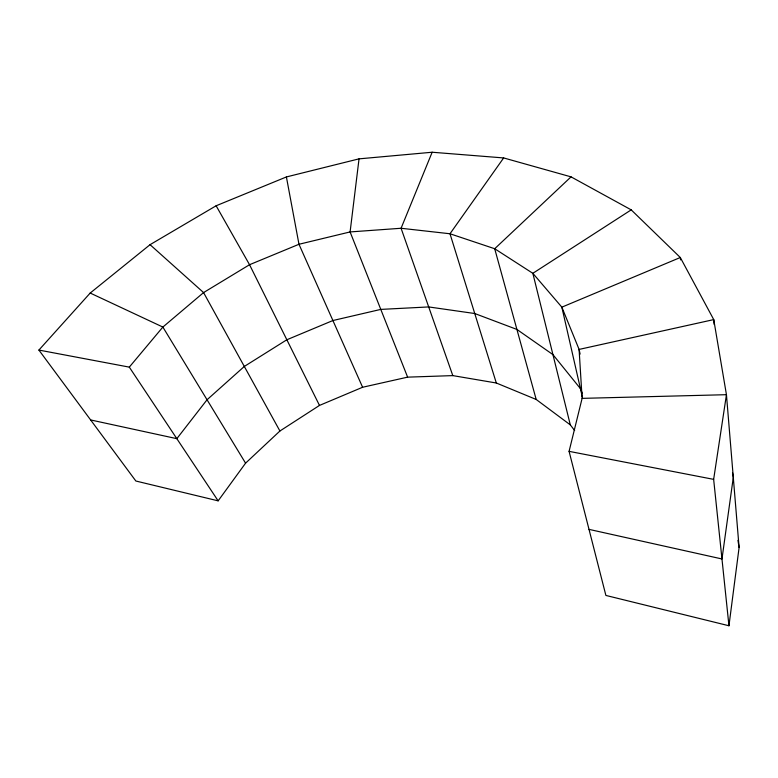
<?xml version="1.0" encoding="UTF-8"?>
<svg xmlns="http://www.w3.org/2000/svg" width="778" height="778" viewBox="0 0 778 778"><rect width="100%" height="100%" fill="white"/><g stroke="black" fill="none" stroke-linecap="round" stroke-linejoin="round"><path stroke-width="1.17" d="M359.037 158.858L286.401 176.946L216.128 205.771L150.057 244.681L90.199 293.043L38.9 350.071L129.304 367.128L162.865 327.061L203.573 292.586L249.544 264.714L298.976 244.273L350.1 231.932L401.078 228.265L449.995 233.76L494.701 248.736L532.842 273.311L561.852 307.164L579.095 349.419L582.109 398.365L569.078 451.347L605.887 595.433L728.957 625.765L739.1 547.508L726.448 394.689L713.737 319.602L680.303 257.508L631.211 209.866L571.042 176.859L503.648 157.934L432.15 152.235L359.037 158.858L350.1 231.932L407.623 377.145L452.806 375.609L496.315 383L536.188 399.464L570.303 424.876L574.65 430.516M728.957 625.765L713.65 479.365L726.448 394.689L582.109 398.365M432.15 152.235L401.078 228.265L452.806 375.609M503.648 157.934L449.995 233.76L496.315 383M38.9 350.071L135.858 481.018L218.141 500.847L245.576 463.163L279.915 431.002L319.486 405.426L362.606 387.259L407.623 377.145M571.042 176.859L494.701 248.736L536.188 399.464M631.211 209.866L532.842 273.311L570.303 424.876M569.078 451.347L713.65 479.365M90.637 419.945L176.83 438.666L207.045 399.766L244.311 366.448L286.849 339.762L332.916 320.526L380.782 309.401L428.697 306.931L474.755 313.524L516.913 329.434L552.934 354.612L580.427 388.621L582.216 393.143M589.014 529.38L721.974 558.964L733.294 477.449L732.516 472.713M90.199 293.043L162.865 327.061L245.576 463.163M150.057 244.681L203.573 292.586L279.915 431.002M129.304 367.128L218.141 500.847M216.128 205.771L249.544 264.714L319.486 405.426M362.606 387.259L298.976 244.273L286.401 176.946M582.294 396.799L561.852 307.164L680.303 257.508L680.575 259.891M580.125 354.116L579.095 349.419L713.737 319.602L714.165 324.426M737.952 540.37L739.1 547.508"/></g></svg>
